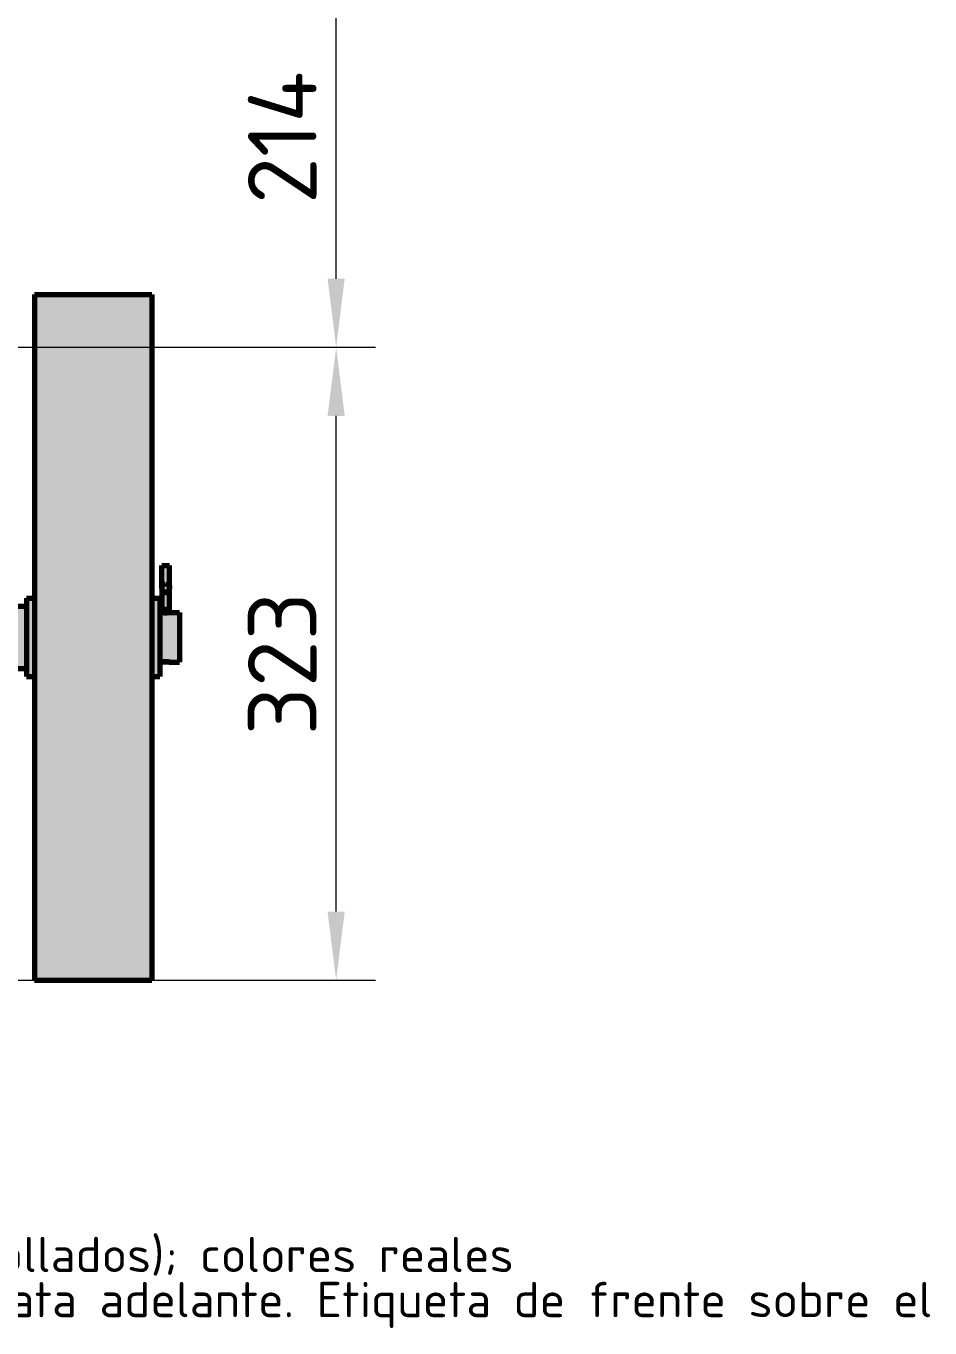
# Model space of a CAD drawing. Header units: millimetres. Extents: x 0 to 2382, y 0 to 420.
# Drawn here: x 2197.7 to 2243.8, y 211.3 to 277.7 of the extents above; entities that cross this region are included whole.
import ezdxf
from ezdxf.enums import TextEntityAlignment as Align

# ---------------------------------------------------------------- set-up
doc = ezdxf.new("R2010")
doc.units = ezdxf.units.MM
for name, color, linetype, lineweight in [('01-VISIBLE', 7, 'CONTINUOUS', 70), ('04-COTA', 3, 'CONTINUOUS', 18), ('06-TEXTO', 7, 'CONTINUOUS', 25), ('13-GRAFICA', 30, 'CONTINUOUS', 18)]:
    doc.layers.add(name, color=color, linetype=linetype, lineweight=lineweight)
doc.styles.add('ISO3098', font='isocpeur.ttf')
doc.dimstyles.new('FLAMA-IRAM', dxfattribs={"dimtxt": 3.5, "dimasz": 3.5, "dimexe": 2, "dimexo": 1.5, "dimgap": 1, "dimtad": 1, "dimdec": 1, "dimtxsty": 'ISO3098', "dimblk": 'IRAM_FLECHA', "dimblk1": 'IRAM_FLECHA', "dimblk2": 'IRAM_FLECHA', "dimcen": 2.5, "dimclrd": 256, "dimclre": 256, "dimclrt": 256, "dimazin": 3, "dimtfac": 1, "dimtmove": 0, "dimatfit": 3, "dimlwd": 18, "dimlwe": 18})

# ---------------------------------------------------------------- blocks, each defined once
blk = doc.blocks.new('IRAM_FLECHA')
blk.add_solid([(0, 0), (-1, 0.125), (-1, -0.125)])

msp = doc.modelspace()

# ---------------------------------------------------------------- hatches: boundary and pattern name
at = {"layer": '13-GRAFICA', "true_color": 0x202020}
h = msp.add_hatch(color=7, dxfattribs=at)
h.dxf.hatch_style = 1
h.paths.add_polyline_path([(2198.1, 229), (2198.1, 264), (2204.1, 264), (2204.1, 229)])
at = {"layer": '13-GRAFICA', "true_color": 0xb21820}
h = msp.add_hatch(color=7, dxfattribs=at)
h.dxf.hatch_style = 1
h.paths.add_polyline_path([(2205, 247.8), (2204.6, 247.8), (2204.6, 250.2), (2205, 250.2)])
at = {"layer": '13-GRAFICA', "true_color": 0x787a80}
h = msp.add_hatch(color=7, dxfattribs=at)
h.dxf.hatch_style = 1
h.paths.add_polyline_path([(2198.1, 248.5), (2198.1, 244.5), (2197.7, 244.5), (2197.7, 248.5)])
h = msp.add_hatch(color=7, dxfattribs=at)
h.dxf.hatch_style = 1
h.paths.add_polyline_path([(2204.5, 248.5), (2204.5, 244.5), (2204.1, 244.5), (2204.1, 248.5)])
at = {"layer": '13-GRAFICA', "true_color": 0xb21820}
h = msp.add_hatch(color=7, dxfattribs=at)
h.dxf.hatch_style = 1
h.paths.add_polyline_path([(2158.3, 244.9), (2158.3, 248.1), (2197.7, 248.1), (2197.7, 244.9)])
at = {"layer": '13-GRAFICA', "true_color": 0x787a80}
h = msp.add_hatch(color=7, dxfattribs=at)
h.dxf.hatch_style = 1
h.paths.add_polyline_path([(2204.5, 247.8), (2205.5, 247.8), (2205.5, 245.2), (2204.5, 245.2)])

# ---------------------------------------------------------------- linework, layer by layer
at = {"layer": '01-VISIBLE'}
for p, q in [((2198.1, 264), (2204.1, 264)), ((2204.6, 249.05), (2204.6, 250.17)), ((2205, 249.05), (2205, 250.17)), ((2197.7, 248.5), (2198.1, 248.5)), ((2204.1, 248.5), (2204.5, 248.5)), ((2158.3, 248.088), (2197.7, 248.088)), ((2204.6, 247.765), (2204.6, 248.09)), ((2205, 247.765), (2205, 248.09)), ((2204.5, 247.77), (2204.57, 247.77)), ((2205.03, 247.77), (2205.5, 247.77)), ((2204.5, 245.23), (2204.57, 245.23)), ((2205.03, 245.23), (2205.5, 245.23)), ((2158.3, 244.912), (2197.7, 244.912)), ((2197.7, 244.5), (2198.1, 244.5)), ((2204.1, 244.5), (2204.5, 244.5)), ((2198.1, 229), (2204.1, 229))]:
    msp.add_line(p, q, dxfattribs=at)
for points in [[(2198.1, 264), (2198.1, 263.913), (2198.1, 263.825), (2198.1, 263.738), (2198.1, 263.65), (2198.1, 263.562), (2198.1, 263.475), (2198.1, 263.387), (2198.1, 263.3), (2198.1, 263.212), (2198.1, 263.125), (2198.1, 263.038), (2198.1, 262.95), (2198.1, 262.863), (2198.1, 262.775), (2198.1, 262.688), (2198.1, 262.6), (2198.1, 262.512), (2198.1, 262.425), (2198.1, 262.337), (2198.1, 262.25), (2198.1, 262.163), (2198.1, 262.075), (2198.1, 261.988), (2198.1, 261.9), (2198.1, 261.812), (2198.1, 261.725), (2198.1, 261.637), (2198.1, 261.55), (2198.1, 261.462), (2198.1, 261.375), (2198.1, 261.288), (2198.1, 261.2), (2198.1, 261.113), (2198.1, 261.025), (2198.1, 260.938), (2198.1, 260.85), (2198.1, 260.762), (2198.1, 260.675), (2198.1, 260.587), (2198.1, 260.5), (2198.1, 260.413), (2198.1, 260.325), (2198.1, 260.238), (2198.1, 260.15), (2198.1, 260.062), (2198.1, 259.975), (2198.1, 259.887), (2198.1, 259.8), (2198.1, 259.712), (2198.1, 259.625), (2198.1, 259.538), (2198.1, 259.45), (2198.1, 259.363), (2198.1, 259.275), (2198.1, 259.188), (2198.1, 259.1), (2198.1, 259.012), (2198.1, 258.925), (2198.1, 258.837), (2198.1, 258.75), (2198.1, 258.663), (2198.1, 258.575), (2198.1, 258.488), (2198.1, 258.4), (2198.1, 258.312), (2198.1, 258.225), (2198.1, 258.137), (2198.1, 258.05), (2198.1, 257.962), (2198.1, 257.875), (2198.1, 257.788), (2198.1, 257.7), (2198.1, 257.613), (2198.1, 257.525), (2198.1, 257.438), (2198.1, 257.35), (2198.1, 257.262), (2198.1, 257.175), (2198.1, 257.087), (2198.1, 257), (2198.1, 256.913), (2198.1, 256.825), (2198.1, 256.738), (2198.1, 256.65), (2198.1, 256.562), (2198.1, 256.475), (2198.1, 256.387), (2198.1, 256.3), (2198.1, 256.212), (2198.1, 256.125), (2198.1, 256.038), (2198.1, 255.95), (2198.1, 255.863), (2198.1, 255.775), (2198.1, 255.688), (2198.1, 255.6), (2198.1, 255.512), (2198.1, 255.425), (2198.1, 255.338), (2198.1, 255.25), (2198.1, 255.162), (2198.1, 255.075), (2198.1, 254.988), (2198.1, 254.9), (2198.1, 254.812), (2198.1, 254.725), (2198.1, 254.637), (2198.1, 254.55), (2198.1, 254.463), (2198.1, 254.375), (2198.1, 254.287), (2198.1, 254.2), (2198.1, 254.113), (2198.1, 254.025), (2198.1, 253.938), (2198.1, 253.85), (2198.1, 253.762), (2198.1, 253.675), (2198.1, 253.588), (2198.1, 253.5), (2198.1, 253.412), (2198.1, 253.325), (2198.1, 253.238), (2198.1, 253.15), (2198.1, 253.062), (2198.1, 252.975), (2198.1, 252.887), (2198.1, 252.8), (2198.1, 252.713), (2198.1, 252.625), (2198.1, 252.537), (2198.1, 252.45), (2198.1, 252.363), (2198.1, 252.275), (2198.1, 252.188), (2198.1, 252.1), (2198.1, 252.012), (2198.1, 251.925), (2198.1, 251.838), (2198.1, 251.75), (2198.1, 251.662), (2198.1, 251.575), (2198.1, 251.488), (2198.1, 251.4), (2198.1, 251.312), (2198.1, 251.225), (2198.1, 251.137), (2198.1, 251.05), (2198.1, 250.963), (2198.1, 250.875), (2198.1, 250.787), (2198.1, 250.7), (2198.1, 250.613), (2198.1, 250.525), (2198.1, 250.438), (2198.1, 250.35), (2198.1, 250.262), (2198.1, 250.175), (2198.1, 250.088), (2198.1, 250), (2198.1, 249.912), (2198.1, 249.825), (2198.1, 249.738), (2198.1, 249.65), (2198.1, 249.562), (2198.1, 249.475), (2198.1, 249.387), (2198.1, 249.3), (2198.1, 249.213), (2198.1, 249.125), (2198.1, 249.037), (2198.1, 248.95), (2198.1, 248.863), (2198.1, 248.775), (2198.1, 248.688), (2198.1, 248.6), (2198.1, 248.512), (2198.1, 248.425), (2198.1, 248.338), (2198.1, 248.25), (2198.1, 248.162), (2198.1, 248.075), (2198.1, 247.988), (2198.1, 247.9), (2198.1, 247.812), (2198.1, 247.725), (2198.1, 247.637), (2198.1, 247.55), (2198.1, 247.463), (2198.1, 247.375), (2198.1, 247.287), (2198.1, 247.2), (2198.1, 247.113), (2198.1, 247.025), (2198.1, 246.938), (2198.1, 246.85), (2198.1, 246.762), (2198.1, 246.675), (2198.1, 246.588), (2198.1, 246.5), (2198.1, 246.412), (2198.1, 246.325), (2198.1, 246.238), (2198.1, 246.15), (2198.1, 246.062), (2198.1, 245.975), (2198.1, 245.887), (2198.1, 245.8), (2198.1, 245.713), (2198.1, 245.625), (2198.1, 245.537), (2198.1, 245.45), (2198.1, 245.363), (2198.1, 245.275), (2198.1, 245.188), (2198.1, 245.1), (2198.1, 245.012), (2198.1, 244.925), (2198.1, 244.838), (2198.1, 244.75), (2198.1, 244.662), (2198.1, 244.575), (2198.1, 244.488), (2198.1, 244.4), (2198.1, 244.312), (2198.1, 244.225), (2198.1, 244.137), (2198.1, 244.05), (2198.1, 243.963), (2198.1, 243.875), (2198.1, 243.787), (2198.1, 243.7), (2198.1, 243.613), (2198.1, 243.525), (2198.1, 243.438), (2198.1, 243.35), (2198.1, 243.262), (2198.1, 243.175), (2198.1, 243.088), (2198.1, 243), (2198.1, 242.912), (2198.1, 242.825), (2198.1, 242.738), (2198.1, 242.65), (2198.1, 242.562), (2198.1, 242.475), (2198.1, 242.387), (2198.1, 242.3), (2198.1, 242.213), (2198.1, 242.125), (2198.1, 242.037), (2198.1, 241.95), (2198.1, 241.863), (2198.1, 241.775), (2198.1, 241.688), (2198.1, 241.6), (2198.1, 241.512), (2198.1, 241.425), (2198.1, 241.338), (2198.1, 241.25), (2198.1, 241.162), (2198.1, 241.075), (2198.1, 240.988), (2198.1, 240.9), (2198.1, 240.812), (2198.1, 240.725), (2198.1, 240.637), (2198.1, 240.55), (2198.1, 240.463), (2198.1, 240.375), (2198.1, 240.287), (2198.1, 240.2), (2198.1, 240.113), (2198.1, 240.025), (2198.1, 239.938), (2198.1, 239.85), (2198.1, 239.762), (2198.1, 239.675), (2198.1, 239.588), (2198.1, 239.5), (2198.1, 239.412), (2198.1, 239.325), (2198.1, 239.238), (2198.1, 239.15), (2198.1, 239.062), (2198.1, 238.975), (2198.1, 238.887), (2198.1, 238.8), (2198.1, 238.713), (2198.1, 238.625), (2198.1, 238.537), (2198.1, 238.45), (2198.1, 238.363), (2198.1, 238.275), (2198.1, 238.188), (2198.1, 238.1), (2198.1, 238.012), (2198.1, 237.925), (2198.1, 237.838), (2198.1, 237.75), (2198.1, 237.662), (2198.1, 237.575), (2198.1, 237.488), (2198.1, 237.4), (2198.1, 237.312), (2198.1, 237.225), (2198.1, 237.137), (2198.1, 237.05), (2198.1, 236.963), (2198.1, 236.875), (2198.1, 236.787), (2198.1, 236.7), (2198.1, 236.613), (2198.1, 236.525), (2198.1, 236.438), (2198.1, 236.35), (2198.1, 236.262), (2198.1, 236.175), (2198.1, 236.088), (2198.1, 236), (2198.1, 235.912), (2198.1, 235.825), (2198.1, 235.738), (2198.1, 235.65), (2198.1, 235.562), (2198.1, 235.475), (2198.1, 235.387), (2198.1, 235.3), (2198.1, 235.213), (2198.1, 235.125), (2198.1, 235.037), (2198.1, 234.95), (2198.1, 234.862), (2198.1, 234.775), (2198.1, 234.688), (2198.1, 234.6), (2198.1, 234.512), (2198.1, 234.425), (2198.1, 234.338), (2198.1, 234.25), (2198.1, 234.162), (2198.1, 234.075), (2198.1, 233.987), (2198.1, 233.9), (2198.1, 233.812), (2198.1, 233.725), (2198.1, 233.637), (2198.1, 233.55), (2198.1, 233.463), (2198.1, 233.375), (2198.1, 233.287), (2198.1, 233.2), (2198.1, 233.112), (2198.1, 233.025), (2198.1, 232.938), (2198.1, 232.85), (2198.1, 232.762), (2198.1, 232.675), (2198.1, 232.588), (2198.1, 232.5), (2198.1, 232.412), (2198.1, 232.325), (2198.1, 232.238), (2198.1, 232.15), (2198.1, 232.062), (2198.1, 231.975), (2198.1, 231.887), (2198.1, 231.8), (2198.1, 231.713), (2198.1, 231.625), (2198.1, 231.537), (2198.1, 231.45), (2198.1, 231.363), (2198.1, 231.275), (2198.1, 231.188), (2198.1, 231.1), (2198.1, 231.012), (2198.1, 230.925), (2198.1, 230.838), (2198.1, 230.75), (2198.1, 230.662), (2198.1, 230.575), (2198.1, 230.487), (2198.1, 230.4), (2198.1, 230.312), (2198.1, 230.225), (2198.1, 230.137), (2198.1, 230.05), (2198.1, 229.963), (2198.1, 229.875), (2198.1, 229.787), (2198.1, 229.7), (2198.1, 229.612), (2198.1, 229.525), (2198.1, 229.438), (2198.1, 229.35), (2198.1, 229.262), (2198.1, 229.175), (2198.1, 229.088), (2198.1, 229)], [(2204.1, 264), (2204.1, 263.913), (2204.1, 263.825), (2204.1, 263.738), (2204.1, 263.65), (2204.1, 263.562), (2204.1, 263.475), (2204.1, 263.387), (2204.1, 263.3), (2204.1, 263.212), (2204.1, 263.125), (2204.1, 263.038), (2204.1, 262.95), (2204.1, 262.863), (2204.1, 262.775), (2204.1, 262.688), (2204.1, 262.6), (2204.1, 262.512), (2204.1, 262.425), (2204.1, 262.337), (2204.1, 262.25), (2204.1, 262.163), (2204.1, 262.075), (2204.1, 261.988), (2204.1, 261.9), (2204.1, 261.812), (2204.1, 261.725), (2204.1, 261.637), (2204.1, 261.55), (2204.1, 261.462), (2204.1, 261.375), (2204.1, 261.288), (2204.1, 261.2), (2204.1, 261.113), (2204.1, 261.025), (2204.1, 260.938), (2204.1, 260.85), (2204.1, 260.762), (2204.1, 260.675), (2204.1, 260.587), (2204.1, 260.5), (2204.1, 260.413), (2204.1, 260.325), (2204.1, 260.238), (2204.1, 260.15), (2204.1, 260.062), (2204.1, 259.975), (2204.1, 259.887), (2204.1, 259.8), (2204.1, 259.712), (2204.1, 259.625), (2204.1, 259.538), (2204.1, 259.45), (2204.1, 259.363), (2204.1, 259.275), (2204.1, 259.188), (2204.1, 259.1), (2204.1, 259.012), (2204.1, 258.925), (2204.1, 258.837), (2204.1, 258.75), (2204.1, 258.663), (2204.1, 258.575), (2204.1, 258.488), (2204.1, 258.4), (2204.1, 258.312), (2204.1, 258.225), (2204.1, 258.137), (2204.1, 258.05), (2204.1, 257.962), (2204.1, 257.875), (2204.1, 257.788), (2204.1, 257.7), (2204.1, 257.613), (2204.1, 257.525), (2204.1, 257.438), (2204.1, 257.35), (2204.1, 257.262), (2204.1, 257.175), (2204.1, 257.087), (2204.1, 257), (2204.1, 256.913), (2204.1, 256.825), (2204.1, 256.738), (2204.1, 256.65), (2204.1, 256.562), (2204.1, 256.475), (2204.1, 256.387), (2204.1, 256.3), (2204.1, 256.212), (2204.1, 256.125), (2204.1, 256.038), (2204.1, 255.95), (2204.1, 255.863), (2204.1, 255.775), (2204.1, 255.688), (2204.1, 255.6), (2204.1, 255.512), (2204.1, 255.425), (2204.1, 255.338), (2204.1, 255.25), (2204.1, 255.162), (2204.1, 255.075), (2204.1, 254.988), (2204.1, 254.9), (2204.1, 254.812), (2204.1, 254.725), (2204.1, 254.637), (2204.1, 254.55), (2204.1, 254.463), (2204.1, 254.375), (2204.1, 254.287), (2204.1, 254.2), (2204.1, 254.113), (2204.1, 254.025), (2204.1, 253.938), (2204.1, 253.85), (2204.1, 253.762), (2204.1, 253.675), (2204.1, 253.588), (2204.1, 253.5), (2204.1, 253.412), (2204.1, 253.325), (2204.1, 253.238), (2204.1, 253.15), (2204.1, 253.062), (2204.1, 252.975), (2204.1, 252.887), (2204.1, 252.8), (2204.1, 252.713), (2204.1, 252.625), (2204.1, 252.537), (2204.1, 252.45), (2204.1, 252.363), (2204.1, 252.275), (2204.1, 252.188), (2204.1, 252.1), (2204.1, 252.012), (2204.1, 251.925), (2204.1, 251.838), (2204.1, 251.75), (2204.1, 251.662), (2204.1, 251.575), (2204.1, 251.488), (2204.1, 251.4), (2204.1, 251.312), (2204.1, 251.225), (2204.1, 251.137), (2204.1, 251.05), (2204.1, 250.963), (2204.1, 250.875), (2204.1, 250.787), (2204.1, 250.7), (2204.1, 250.613), (2204.1, 250.525), (2204.1, 250.438), (2204.1, 250.35), (2204.1, 250.262), (2204.1, 250.175), (2204.1, 250.088), (2204.1, 250), (2204.1, 249.912), (2204.1, 249.825), (2204.1, 249.738), (2204.1, 249.65), (2204.1, 249.562), (2204.1, 249.475), (2204.1, 249.387), (2204.1, 249.3), (2204.1, 249.213), (2204.1, 249.125), (2204.1, 249.037), (2204.1, 248.95), (2204.1, 248.863), (2204.1, 248.775), (2204.1, 248.688), (2204.1, 248.6), (2204.1, 248.512), (2204.1, 248.425), (2204.1, 248.338), (2204.1, 248.25), (2204.1, 248.162), (2204.1, 248.075), (2204.1, 247.988), (2204.1, 247.9), (2204.1, 247.812), (2204.1, 247.725), (2204.1, 247.637), (2204.1, 247.55), (2204.1, 247.463), (2204.1, 247.375), (2204.1, 247.287), (2204.1, 247.2), (2204.1, 247.113), (2204.1, 247.025), (2204.1, 246.938), (2204.1, 246.85), (2204.1, 246.762), (2204.1, 246.675), (2204.1, 246.588), (2204.1, 246.5), (2204.1, 246.412), (2204.1, 246.325), (2204.1, 246.238), (2204.1, 246.15), (2204.1, 246.062), (2204.1, 245.975), (2204.1, 245.887), (2204.1, 245.8), (2204.1, 245.713), (2204.1, 245.625), (2204.1, 245.537), (2204.1, 245.45), (2204.1, 245.363), (2204.1, 245.275), (2204.1, 245.188), (2204.1, 245.1), (2204.1, 245.012), (2204.1, 244.925), (2204.1, 244.838), (2204.1, 244.75), (2204.1, 244.662), (2204.1, 244.575), (2204.1, 244.488), (2204.1, 244.4), (2204.1, 244.312), (2204.1, 244.225), (2204.1, 244.137), (2204.1, 244.05), (2204.1, 243.963), (2204.1, 243.875), (2204.1, 243.787), (2204.1, 243.7), (2204.1, 243.613), (2204.1, 243.525), (2204.1, 243.438), (2204.1, 243.35), (2204.1, 243.262), (2204.1, 243.175), (2204.1, 243.088), (2204.1, 243), (2204.1, 242.912), (2204.1, 242.825), (2204.1, 242.738), (2204.1, 242.65), (2204.1, 242.562), (2204.1, 242.475), (2204.1, 242.387), (2204.1, 242.3), (2204.1, 242.213), (2204.1, 242.125), (2204.1, 242.037), (2204.1, 241.95), (2204.1, 241.863), (2204.1, 241.775), (2204.1, 241.688), (2204.1, 241.6), (2204.1, 241.512), (2204.1, 241.425), (2204.1, 241.338), (2204.1, 241.25), (2204.1, 241.162), (2204.1, 241.075), (2204.1, 240.988), (2204.1, 240.9), (2204.1, 240.812), (2204.1, 240.725), (2204.1, 240.637), (2204.1, 240.55), (2204.1, 240.463), (2204.1, 240.375), (2204.1, 240.287), (2204.1, 240.2), (2204.1, 240.113), (2204.1, 240.025), (2204.1, 239.938), (2204.1, 239.85), (2204.1, 239.762), (2204.1, 239.675), (2204.1, 239.588), (2204.1, 239.5), (2204.1, 239.412), (2204.1, 239.325), (2204.1, 239.238), (2204.1, 239.15), (2204.1, 239.062), (2204.1, 238.975), (2204.1, 238.887), (2204.1, 238.8), (2204.1, 238.713), (2204.1, 238.625), (2204.1, 238.537), (2204.1, 238.45), (2204.1, 238.363), (2204.1, 238.275), (2204.1, 238.188), (2204.1, 238.1), (2204.1, 238.012), (2204.1, 237.925), (2204.1, 237.838), (2204.1, 237.75), (2204.1, 237.662), (2204.1, 237.575), (2204.1, 237.488), (2204.1, 237.4), (2204.1, 237.312), (2204.1, 237.225), (2204.1, 237.137), (2204.1, 237.05), (2204.1, 236.963), (2204.1, 236.875), (2204.1, 236.787), (2204.1, 236.7), (2204.1, 236.613), (2204.1, 236.525), (2204.1, 236.438), (2204.1, 236.35), (2204.1, 236.262), (2204.1, 236.175), (2204.1, 236.088), (2204.1, 236), (2204.1, 235.912), (2204.1, 235.825), (2204.1, 235.738), (2204.1, 235.65), (2204.1, 235.562), (2204.1, 235.475), (2204.1, 235.387), (2204.1, 235.3), (2204.1, 235.213), (2204.1, 235.125), (2204.1, 235.037), (2204.1, 234.95), (2204.1, 234.862), (2204.1, 234.775), (2204.1, 234.688), (2204.1, 234.6), (2204.1, 234.512), (2204.1, 234.425), (2204.1, 234.338), (2204.1, 234.25), (2204.1, 234.162), (2204.1, 234.075), (2204.1, 233.987), (2204.1, 233.9), (2204.1, 233.812), (2204.1, 233.725), (2204.1, 233.637), (2204.1, 233.55), (2204.1, 233.463), (2204.1, 233.375), (2204.1, 233.287), (2204.1, 233.2), (2204.1, 233.112), (2204.1, 233.025), (2204.1, 232.938), (2204.1, 232.85), (2204.1, 232.762), (2204.1, 232.675), (2204.1, 232.588), (2204.1, 232.5), (2204.1, 232.412), (2204.1, 232.325), (2204.1, 232.238), (2204.1, 232.15), (2204.1, 232.062), (2204.1, 231.975), (2204.1, 231.887), (2204.1, 231.8), (2204.1, 231.713), (2204.1, 231.625), (2204.1, 231.537), (2204.1, 231.45), (2204.1, 231.363), (2204.1, 231.275), (2204.1, 231.188), (2204.1, 231.1), (2204.1, 231.012), (2204.1, 230.925), (2204.1, 230.838), (2204.1, 230.75), (2204.1, 230.662), (2204.1, 230.575), (2204.1, 230.487), (2204.1, 230.4), (2204.1, 230.312), (2204.1, 230.225), (2204.1, 230.137), (2204.1, 230.05), (2204.1, 229.963), (2204.1, 229.875), (2204.1, 229.787), (2204.1, 229.7), (2204.1, 229.612), (2204.1, 229.525), (2204.1, 229.438), (2204.1, 229.35), (2204.1, 229.262), (2204.1, 229.175), (2204.1, 229.088), (2204.1, 229)], [(2204.6, 250.17), (2204.65, 250.17), (2204.7, 250.17), (2204.75, 250.17), (2204.8, 250.17), (2204.85, 250.17), (2204.9, 250.17), (2204.95, 250.17), (2205, 250.17)], [(2204.6, 249.05), (2204.607, 249.098), (2204.628, 249.143), (2204.662, 249.178), (2204.704, 249.202), (2204.751, 249.215), (2204.8, 249.22)], [(2204.8, 249.22), (2204.849, 249.215), (2204.896, 249.202), (2204.938, 249.178), (2204.972, 249.143), (2204.993, 249.098), (2205, 249.05)], [(2197.7, 248.5), (2197.7, 248.45), (2197.7, 248.4), (2197.7, 248.35), (2197.7, 248.3), (2197.7, 248.25), (2197.7, 248.2), (2197.7, 248.15), (2197.7, 248.1), (2197.7, 248.05), (2197.7, 248), (2197.7, 247.95), (2197.7, 247.9), (2197.7, 247.85), (2197.7, 247.8), (2197.7, 247.75), (2197.7, 247.7), (2197.7, 247.65), (2197.7, 247.6), (2197.7, 247.55), (2197.7, 247.5), (2197.7, 247.45), (2197.7, 247.4), (2197.7, 247.35), (2197.7, 247.3), (2197.7, 247.25), (2197.7, 247.2), (2197.7, 247.15), (2197.7, 247.1), (2197.7, 247.05), (2197.7, 247), (2197.7, 246.95), (2197.7, 246.9), (2197.7, 246.85), (2197.7, 246.8), (2197.7, 246.75), (2197.7, 246.7), (2197.7, 246.65), (2197.7, 246.6), (2197.7, 246.55), (2197.7, 246.5), (2197.7, 246.45), (2197.7, 246.4), (2197.7, 246.35), (2197.7, 246.3), (2197.7, 246.25), (2197.7, 246.2), (2197.7, 246.15), (2197.7, 246.1), (2197.7, 246.05), (2197.7, 246), (2197.7, 245.95), (2197.7, 245.9), (2197.7, 245.85), (2197.7, 245.8), (2197.7, 245.75), (2197.7, 245.7), (2197.7, 245.65), (2197.7, 245.6), (2197.7, 245.55), (2197.7, 245.5), (2197.7, 245.45), (2197.7, 245.4), (2197.7, 245.35), (2197.7, 245.3), (2197.7, 245.25), (2197.7, 245.2), (2197.7, 245.15), (2197.7, 245.1), (2197.7, 245.05), (2197.7, 245), (2197.7, 244.95), (2197.7, 244.9), (2197.7, 244.85), (2197.7, 244.8), (2197.7, 244.75), (2197.7, 244.7), (2197.7, 244.65), (2197.7, 244.6), (2197.7, 244.55), (2197.7, 244.5)], [(2204.5, 248.5), (2204.5, 248.45), (2204.5, 248.4), (2204.5, 248.35), (2204.5, 248.3), (2204.5, 248.25), (2204.5, 248.2), (2204.5, 248.15), (2204.5, 248.1), (2204.5, 248.05), (2204.5, 248), (2204.5, 247.95), (2204.5, 247.9), (2204.5, 247.85), (2204.5, 247.8), (2204.5, 247.75), (2204.5, 247.7), (2204.5, 247.65), (2204.5, 247.6), (2204.5, 247.55), (2204.5, 247.5), (2204.5, 247.45), (2204.5, 247.4), (2204.5, 247.35), (2204.5, 247.3), (2204.5, 247.25), (2204.5, 247.2), (2204.5, 247.15), (2204.5, 247.1), (2204.5, 247.05), (2204.5, 247), (2204.5, 246.95), (2204.5, 246.9), (2204.5, 246.85), (2204.5, 246.8), (2204.5, 246.75), (2204.5, 246.7), (2204.5, 246.65), (2204.5, 246.6), (2204.5, 246.55), (2204.5, 246.5), (2204.5, 246.45), (2204.5, 246.4), (2204.5, 246.35), (2204.5, 246.3), (2204.5, 246.25), (2204.5, 246.2), (2204.5, 246.15), (2204.5, 246.1), (2204.5, 246.05), (2204.5, 246), (2204.5, 245.95), (2204.5, 245.9), (2204.5, 245.85), (2204.5, 245.8), (2204.5, 245.75), (2204.5, 245.7), (2204.5, 245.65), (2204.5, 245.6), (2204.5, 245.55), (2204.5, 245.5), (2204.5, 245.45), (2204.5, 245.4), (2204.5, 245.35), (2204.5, 245.3), (2204.5, 245.25), (2204.5, 245.2), (2204.5, 245.15), (2204.5, 245.1), (2204.5, 245.05), (2204.5, 245), (2204.5, 244.95), (2204.5, 244.9), (2204.5, 244.85), (2204.5, 244.8), (2204.5, 244.75), (2204.5, 244.7), (2204.5, 244.65), (2204.5, 244.6), (2204.5, 244.55), (2204.5, 244.5)], [(2205, 249.05), (2204.994, 248.997), (2204.978, 248.947), (2204.954, 248.899), (2204.926, 248.855), (2204.891, 248.814), (2204.85, 248.781), (2204.8, 248.766), (2204.75, 248.781), (2204.709, 248.814), (2204.674, 248.855), (2204.646, 248.899), (2204.622, 248.947), (2204.606, 248.997), (2204.6, 249.05)], [(2204.6, 249.05), (2204.601, 249.027), (2204.605, 249.004), (2204.61, 248.982), (2204.617, 248.96), (2204.626, 248.939), (2204.636, 248.918)], [(2204.6, 249.05), (2204.6, 248.999), (2204.6, 248.949), (2204.6, 248.898), (2204.6, 248.848), (2204.6, 248.797), (2204.6, 248.747), (2204.6, 248.696), (2204.6, 248.646), (2204.6, 248.595), (2204.6, 248.545), (2204.6, 248.494), (2204.6, 248.444), (2204.6, 248.393), (2204.6, 248.343), (2204.6, 248.292), (2204.6, 248.242), (2204.6, 248.191), (2204.6, 248.141), (2204.6, 248.09)], [(2204.636, 248.917), (2204.636, 248.917), (2204.636, 248.917), (2204.636, 248.917), (2204.636, 248.917), (2204.636, 248.917), (2204.636, 248.917)], [(2204.642, 248.905), (2204.643, 248.904), (2204.644, 248.903), (2204.644, 248.902), (2204.645, 248.9), (2204.646, 248.899), (2204.646, 248.898)], [(2204.647, 248.897), (2204.647, 248.897), (2204.647, 248.897), (2204.647, 248.897), (2204.647, 248.897), (2204.647, 248.897), (2204.647, 248.897)], [(2204.655, 248.884), (2204.656, 248.882), (2204.658, 248.879), (2204.659, 248.877), (2204.66, 248.875), (2204.662, 248.872), (2204.663, 248.87)], [(2204.664, 248.87), (2204.664, 248.87), (2204.664, 248.87), (2204.664, 248.87), (2204.664, 248.87), (2204.664, 248.87), (2204.664, 248.87)], [(2204.664, 248.869), (2204.664, 248.869), (2204.665, 248.868), (2204.665, 248.868), (2204.665, 248.867), (2204.666, 248.867), (2204.666, 248.866)], [(2204.674, 248.855), (2204.676, 248.853), (2204.677, 248.851), (2204.678, 248.849), (2204.68, 248.848), (2204.681, 248.846), (2204.682, 248.844)], [(2204.688, 248.837), (2204.688, 248.837), (2204.689, 248.836), (2204.689, 248.836), (2204.689, 248.835), (2204.69, 248.835), (2204.69, 248.835)], [(2204.697, 248.827), (2204.698, 248.826), (2204.699, 248.825), (2204.7, 248.824), (2204.7, 248.823), (2204.701, 248.822), (2204.702, 248.821)], [(2204.711, 248.812), (2204.711, 248.812), (2204.711, 248.812), (2204.711, 248.812), (2204.711, 248.812), (2204.711, 248.812), (2204.711, 248.812)], [(2204.711, 248.812), (2204.711, 248.812), (2204.711, 248.812), (2204.711, 248.812), (2204.711, 248.812), (2204.711, 248.812), (2204.711, 248.812)], [(2204.711, 248.812), (2204.711, 248.812), (2204.711, 248.812), (2204.711, 248.812), (2204.711, 248.812), (2204.711, 248.812), (2204.711, 248.811)], [(2204.712, 248.811), (2204.712, 248.811), (2204.713, 248.81), (2204.713, 248.81), (2204.714, 248.809), (2204.714, 248.809), (2204.715, 248.808)], [(2204.718, 248.805), (2204.719, 248.805), (2204.719, 248.804), (2204.72, 248.803), (2204.721, 248.802), (2204.722, 248.802), (2204.722, 248.801)], [(2204.732, 248.793), (2204.732, 248.793), (2204.732, 248.793), (2204.732, 248.793), (2204.732, 248.793), (2204.732, 248.793), (2204.732, 248.793)], [(2204.732, 248.793), (2204.732, 248.793), (2204.732, 248.793), (2204.732, 248.793), (2204.732, 248.793), (2204.732, 248.793), (2204.732, 248.793)], [(2204.765, 248.774), (2204.765, 248.774), (2204.765, 248.774), (2204.765, 248.774), (2204.765, 248.774), (2204.765, 248.774), (2204.765, 248.774)], [(2204.765, 248.773), (2204.765, 248.773), (2204.765, 248.773), (2204.765, 248.773), (2204.765, 248.773), (2204.765, 248.773), (2204.765, 248.773)], [(2204.765, 248.773), (2204.765, 248.773), (2204.765, 248.773), (2204.765, 248.773), (2204.765, 248.773), (2204.765, 248.773), (2204.765, 248.773)], [(2204.766, 248.773), (2204.766, 248.773), (2204.766, 248.773), (2204.766, 248.773), (2204.766, 248.773), (2204.766, 248.773), (2204.766, 248.773)], [(2204.766, 248.773), (2204.766, 248.773), (2204.766, 248.773), (2204.766, 248.773), (2204.766, 248.773), (2204.766, 248.773), (2204.766, 248.773)], [(2204.766, 248.773), (2204.766, 248.773), (2204.766, 248.773), (2204.766, 248.773), (2204.766, 248.773), (2204.766, 248.773), (2204.766, 248.773)], [(2204.767, 248.773), (2204.767, 248.773), (2204.767, 248.773), (2204.767, 248.773), (2204.767, 248.773), (2204.767, 248.773), (2204.767, 248.773)], [(2204.787, 248.767), (2204.787, 248.767), (2204.787, 248.767), (2204.787, 248.767), (2204.787, 248.767), (2204.787, 248.767), (2204.787, 248.767)], [(2204.787, 248.767), (2204.787, 248.767), (2204.787, 248.767), (2204.787, 248.767), (2204.787, 248.767), (2204.787, 248.767), (2204.787, 248.767)], [(2204.787, 248.767), (2204.787, 248.767), (2204.787, 248.767), (2204.787, 248.767), (2204.787, 248.767), (2204.787, 248.767), (2204.787, 248.767)], [(2204.787, 248.767), (2204.787, 248.767), (2204.787, 248.767), (2204.787, 248.767), (2204.787, 248.767), (2204.787, 248.767), (2204.787, 248.767)], [(2204.787, 248.767), (2204.787, 248.767), (2204.787, 248.767), (2204.787, 248.767), (2204.787, 248.767), (2204.787, 248.767), (2204.787, 248.767)], [(2204.787, 248.767), (2204.787, 248.767), (2204.787, 248.767), (2204.787, 248.767), (2204.787, 248.767), (2204.787, 248.767), (2204.787, 248.767)], [(2204.787, 248.767), (2204.787, 248.767), (2204.787, 248.767), (2204.787, 248.767), (2204.787, 248.767), (2204.787, 248.767), (2204.787, 248.767)], [(2204.787, 248.767), (2204.787, 248.767), (2204.787, 248.767), (2204.787, 248.767), (2204.787, 248.767), (2204.787, 248.767), (2204.787, 248.767)], [(2204.788, 248.767), (2204.788, 248.767), (2204.788, 248.767), (2204.788, 248.767), (2204.788, 248.767), (2204.788, 248.767), (2204.788, 248.767)], [(2204.788, 248.767), (2204.788, 248.767), (2204.788, 248.767), (2204.788, 248.767), (2204.788, 248.767), (2204.788, 248.767), (2204.788, 248.767)], [(2204.788, 248.767), (2204.788, 248.767), (2204.788, 248.767), (2204.788, 248.767), (2204.788, 248.767), (2204.788, 248.767), (2204.788, 248.767)], [(2204.788, 248.767), (2204.788, 248.767), (2204.788, 248.767), (2204.788, 248.767), (2204.788, 248.767), (2204.788, 248.767), (2204.788, 248.767)], [(2204.788, 248.767), (2204.788, 248.767), (2204.788, 248.767), (2204.788, 248.767), (2204.788, 248.767), (2204.788, 248.767), (2204.788, 248.767)], [(2204.788, 248.767), (2204.788, 248.767), (2204.788, 248.767), (2204.788, 248.767), (2204.788, 248.767), (2204.788, 248.767), (2204.788, 248.767)], [(2204.788, 248.767), (2204.788, 248.767), (2204.788, 248.767), (2204.788, 248.767), (2204.788, 248.767), (2204.788, 248.767), (2204.788, 248.767)], [(2204.788, 248.767), (2204.788, 248.767), (2204.788, 248.767), (2204.788, 248.767), (2204.788, 248.767), (2204.788, 248.767), (2204.788, 248.767)], [(2204.788, 248.767), (2204.788, 248.767), (2204.788, 248.767), (2204.788, 248.767), (2204.788, 248.767), (2204.788, 248.767), (2204.788, 248.767)], [(2204.788, 248.767), (2204.788, 248.767), (2204.788, 248.767), (2204.788, 248.767), (2204.788, 248.767), (2204.788, 248.767), (2204.788, 248.767)], [(2204.789, 248.767), (2204.789, 248.767), (2204.789, 248.767), (2204.789, 248.767), (2204.789, 248.767), (2204.789, 248.767), (2204.789, 248.767)], [(2204.789, 248.767), (2204.789, 248.767), (2204.789, 248.767), (2204.789, 248.767), (2204.789, 248.767), (2204.789, 248.767), (2204.789, 248.767)], [(2204.789, 248.767), (2204.789, 248.767), (2204.789, 248.767), (2204.789, 248.767), (2204.789, 248.767), (2204.789, 248.767), (2204.789, 248.767)], [(2204.789, 248.767), (2204.789, 248.767), (2204.789, 248.767), (2204.789, 248.767), (2204.789, 248.767), (2204.789, 248.767), (2204.789, 248.767)], [(2204.789, 248.767), (2204.789, 248.767), (2204.789, 248.767), (2204.789, 248.767), (2204.789, 248.767), (2204.789, 248.767), (2204.789, 248.767)], [(2204.789, 248.767), (2204.789, 248.767), (2204.789, 248.767), (2204.789, 248.767), (2204.789, 248.767), (2204.789, 248.767), (2204.789, 248.767)], [(2204.789, 248.767), (2204.789, 248.767), (2204.789, 248.767), (2204.789, 248.767), (2204.789, 248.767), (2204.789, 248.767), (2204.789, 248.767)], [(2204.789, 248.767), (2204.789, 248.767), (2204.789, 248.767), (2204.789, 248.767), (2204.789, 248.767), (2204.789, 248.767), (2204.789, 248.767)], [(2204.789, 248.767), (2204.789, 248.767), (2204.789, 248.767), (2204.789, 248.767), (2204.789, 248.767), (2204.789, 248.767), (2204.789, 248.767)], [(2204.789, 248.767), (2204.789, 248.767), (2204.789, 248.767), (2204.789, 248.767), (2204.789, 248.767), (2204.789, 248.767), (2204.789, 248.767)], [(2204.79, 248.767), (2204.79, 248.767), (2204.79, 248.767), (2204.79, 248.767), (2204.79, 248.767), (2204.79, 248.767), (2204.79, 248.767)], [(2204.79, 248.767), (2204.79, 248.767), (2204.79, 248.767), (2204.79, 248.767), (2204.79, 248.767), (2204.79, 248.767), (2204.79, 248.767)], [(2204.79, 248.767), (2204.79, 248.767), (2204.79, 248.767), (2204.79, 248.767), (2204.79, 248.767), (2204.79, 248.767), (2204.79, 248.767)], [(2204.79, 248.767), (2204.79, 248.767), (2204.79, 248.767), (2204.79, 248.767), (2204.79, 248.767), (2204.79, 248.767), (2204.79, 248.767)], [(2204.79, 248.767), (2204.79, 248.767), (2204.79, 248.767), (2204.79, 248.767), (2204.79, 248.767), (2204.79, 248.767), (2204.79, 248.767)], [(2204.79, 248.767), (2204.79, 248.767), (2204.79, 248.767), (2204.79, 248.767), (2204.79, 248.767), (2204.79, 248.767), (2204.79, 248.767)], [(2204.8, 248.766), (2204.8, 248.766), (2204.8, 248.766), (2204.8, 248.766), (2204.8, 248.766), (2204.8, 248.766), (2204.8, 248.766)], [(2204.8, 248.766), (2204.801, 248.766), (2204.802, 248.766), (2204.803, 248.766), (2204.804, 248.766), (2204.805, 248.766), (2204.805, 248.766)], [(2204.806, 248.766), (2204.807, 248.766), (2204.809, 248.766), (2204.81, 248.767), (2204.811, 248.767), (2204.813, 248.767), (2204.814, 248.767)], [(2204.823, 248.769), (2204.823, 248.769), (2204.823, 248.769), (2204.823, 248.769), (2204.823, 248.769), (2204.823, 248.769), (2204.823, 248.769)], [(2204.823, 248.769), (2204.823, 248.769), (2204.823, 248.769), (2204.823, 248.769), (2204.823, 248.769), (2204.823, 248.769), (2204.823, 248.769)], [(2204.823, 248.769), (2204.823, 248.769), (2204.823, 248.769), (2204.823, 248.769), (2204.823, 248.769), (2204.823, 248.769), (2204.823, 248.769)], [(2204.823, 248.769), (2204.823, 248.769), (2204.823, 248.769), (2204.823, 248.769), (2204.823, 248.769), (2204.823, 248.769), (2204.823, 248.769)], [(2204.823, 248.769), (2204.823, 248.769), (2204.823, 248.769), (2204.823, 248.769), (2204.823, 248.769), (2204.823, 248.769), (2204.823, 248.769)], [(2204.823, 248.769), (2204.823, 248.769), (2204.823, 248.769), (2204.823, 248.769), (2204.823, 248.769), (2204.823, 248.769), (2204.823, 248.769)], [(2204.823, 248.769), (2204.823, 248.769), (2204.823, 248.769), (2204.823, 248.769), (2204.823, 248.769), (2204.823, 248.769), (2204.823, 248.769)], [(2204.823, 248.769), (2204.823, 248.769), (2204.823, 248.769), (2204.823, 248.769), (2204.823, 248.769), (2204.823, 248.769), (2204.823, 248.769)], [(2204.824, 248.77), (2204.824, 248.77), (2204.824, 248.77), (2204.824, 248.77), (2204.824, 248.77), (2204.824, 248.77), (2204.824, 248.77)], [(2204.824, 248.77), (2204.824, 248.77), (2204.824, 248.77), (2204.824, 248.77), (2204.824, 248.77), (2204.824, 248.77), (2204.824, 248.77)], [(2204.824, 248.77), (2204.824, 248.77), (2204.824, 248.77), (2204.824, 248.77), (2204.824, 248.77), (2204.824, 248.77), (2204.824, 248.77)], [(2204.824, 248.769), (2204.824, 248.769), (2204.824, 248.769), (2204.824, 248.769), (2204.824, 248.769), (2204.824, 248.769), (2204.824, 248.769)], [(2204.824, 248.769), (2204.824, 248.769), (2204.824, 248.769), (2204.824, 248.769), (2204.824, 248.769), (2204.824, 248.769), (2204.824, 248.769)], [(2204.824, 248.769), (2204.824, 248.769), (2204.824, 248.769), (2204.824, 248.769), (2204.824, 248.769), (2204.824, 248.769), (2204.824, 248.769)], [(2204.824, 248.769), (2204.824, 248.769), (2204.824, 248.769), (2204.824, 248.769), (2204.824, 248.769), (2204.824, 248.769), (2204.824, 248.769)], [(2204.825, 248.77), (2204.825, 248.77), (2204.825, 248.77), (2204.825, 248.77), (2204.825, 248.77), (2204.825, 248.77), (2204.825, 248.77)], [(2204.825, 248.77), (2204.825, 248.77), (2204.825, 248.77), (2204.825, 248.77), (2204.825, 248.77), (2204.825, 248.77), (2204.825, 248.77)], [(2204.825, 248.77), (2204.825, 248.77), (2204.825, 248.77), (2204.825, 248.77), (2204.825, 248.77), (2204.825, 248.77), (2204.825, 248.77)], [(2204.825, 248.77), (2204.825, 248.77), (2204.825, 248.77), (2204.825, 248.77), (2204.825, 248.77), (2204.825, 248.77), (2204.825, 248.77)], [(2204.825, 248.77), (2204.825, 248.77), (2204.825, 248.77), (2204.825, 248.77), (2204.825, 248.77), (2204.825, 248.77), (2204.825, 248.77)], [(2204.843, 248.777), (2204.843, 248.777), (2204.843, 248.777), (2204.843, 248.777), (2204.843, 248.777), (2204.843, 248.777), (2204.843, 248.777)], [(2204.843, 248.777), (2204.843, 248.777), (2204.843, 248.777), (2204.843, 248.777), (2204.843, 248.777), (2204.843, 248.777), (2204.843, 248.777)], [(2204.843, 248.777), (2204.843, 248.777), (2204.843, 248.777), (2204.843, 248.777), (2204.843, 248.777), (2204.843, 248.777), (2204.843, 248.777)], [(2204.843, 248.777), (2204.843, 248.777), (2204.843, 248.777), (2204.843, 248.777), (2204.843, 248.777), (2204.843, 248.777), (2204.843, 248.777)], [(2204.844, 248.778), (2204.844, 248.778), (2204.844, 248.778), (2204.844, 248.778), (2204.844, 248.778), (2204.844, 248.778), (2204.844, 248.778)], [(2204.844, 248.778), (2204.844, 248.778), (2204.844, 248.778), (2204.844, 248.778), (2204.844, 248.778), (2204.844, 248.778), (2204.844, 248.778)], [(2204.844, 248.778), (2204.844, 248.778), (2204.844, 248.778), (2204.844, 248.778), (2204.844, 248.778), (2204.844, 248.778), (2204.844, 248.778)], [(2204.844, 248.778), (2204.844, 248.778), (2204.844, 248.778), (2204.844, 248.778), (2204.844, 248.778), (2204.844, 248.778), (2204.844, 248.778)], [(2204.844, 248.778), (2204.844, 248.778), (2204.844, 248.778), (2204.844, 248.778), (2204.844, 248.778), (2204.844, 248.778), (2204.844, 248.778)], [(2204.844, 248.778), (2204.844, 248.778), (2204.844, 248.778), (2204.844, 248.778), (2204.844, 248.778), (2204.844, 248.778), (2204.844, 248.778)], [(2204.844, 248.777), (2204.844, 248.777), (2204.844, 248.777), (2204.844, 248.777), (2204.844, 248.777), (2204.844, 248.777), (2204.844, 248.777)], [(2204.844, 248.777), (2204.844, 248.777), (2204.844, 248.777), (2204.844, 248.777), (2204.844, 248.777), (2204.844, 248.777), (2204.844, 248.777)], [(2204.845, 248.778), (2204.845, 248.778), (2204.845, 248.778), (2204.845, 248.778), (2204.845, 248.778), (2204.845, 248.778), (2204.845, 248.778)], [(2204.845, 248.778), (2204.845, 248.778), (2204.845, 248.778), (2204.845, 248.778), (2204.845, 248.778), (2204.845, 248.778), (2204.845, 248.778)], [(2204.845, 248.778), (2204.845, 248.778), (2204.845, 248.778), (2204.845, 248.778), (2204.845, 248.778), (2204.845, 248.778), (2204.845, 248.778)], [(2204.854, 248.783), (2204.855, 248.784), (2204.857, 248.785), (2204.858, 248.786), (2204.859, 248.787), (2204.861, 248.788), (2204.862, 248.789)], [(2204.854, 248.783), (2204.854, 248.783), (2204.854, 248.783), (2204.854, 248.783), (2204.854, 248.783), (2204.854, 248.783), (2204.854, 248.783)], [(2204.854, 248.783), (2204.854, 248.783), (2204.854, 248.783), (2204.854, 248.783), (2204.854, 248.783), (2204.854, 248.783), (2204.854, 248.783)], [(2204.854, 248.783), (2204.854, 248.783), (2204.854, 248.783), (2204.854, 248.783), (2204.854, 248.783), (2204.854, 248.783), (2204.854, 248.783)], [(2204.864, 248.79), (2204.865, 248.791), (2204.866, 248.791), (2204.866, 248.792), (2204.867, 248.793), (2204.868, 248.793), (2204.869, 248.794)], [(2204.875, 248.799), (2204.875, 248.799), (2204.876, 248.8), (2204.876, 248.8), (2204.877, 248.8), (2204.877, 248.801), (2204.877, 248.801)], [(2204.878, 248.802), (2204.879, 248.802), (2204.879, 248.803), (2204.88, 248.803), (2204.88, 248.804), (2204.881, 248.804), (2204.882, 248.805)], [(2204.886, 248.809), (2204.887, 248.81), (2204.887, 248.81), (2204.888, 248.811), (2204.889, 248.812), (2204.89, 248.812), (2204.89, 248.813)], [(2204.896, 248.818), (2204.896, 248.819), (2204.897, 248.82), (2204.898, 248.821), (2204.898, 248.822), (2204.899, 248.822), (2204.9, 248.823)], [(2204.901, 248.824), (2204.901, 248.825), (2204.902, 248.825), (2204.902, 248.825), (2204.902, 248.826), (2204.902, 248.826), (2204.903, 248.826)], [(2204.901, 248.824), (2204.901, 248.824), (2204.901, 248.824), (2204.901, 248.824), (2204.901, 248.824), (2204.901, 248.824), (2204.901, 248.824)], [(2204.909, 248.833), (2204.909, 248.834), (2204.909, 248.834), (2204.91, 248.835), (2204.91, 248.835), (2204.911, 248.836), (2204.911, 248.836)], [(2204.915, 248.841), (2204.916, 248.842), (2204.917, 248.843), (2204.918, 248.845), (2204.919, 248.846), (2204.92, 248.847), (2204.921, 248.848)], [(2204.948, 248.888), (2204.948, 248.888), (2204.948, 248.888), (2204.948, 248.888), (2204.948, 248.888), (2204.948, 248.888), (2204.948, 248.888)], [(2204.95, 248.892), (2204.95, 248.892), (2204.951, 248.893), (2204.951, 248.894), (2204.951, 248.894), (2204.952, 248.895), (2204.952, 248.895)], [(2205, 248.09), (2205, 248.141), (2205, 248.191), (2205, 248.242), (2205, 248.292), (2205, 248.343), (2205, 248.393), (2205, 248.444), (2205, 248.494), (2205, 248.545), (2205, 248.595), (2205, 248.646), (2205, 248.696), (2205, 248.747), (2205, 248.797), (2205, 248.848), (2205, 248.898), (2205, 248.949), (2205, 248.999), (2205, 249.05)], [(2205, 248.09), (2205, 248.141), (2205, 248.191), (2205, 248.242), (2205, 248.292), (2205, 248.343), (2205, 248.393), (2205, 248.444), (2205, 248.494), (2205, 248.545), (2205, 248.595), (2205, 248.646), (2205, 248.696), (2205, 248.747), (2205, 248.797), (2205, 248.848), (2205, 248.898), (2205, 248.949), (2205, 248.999), (2205, 249.05)], [(2204.6, 248.09), (2204.6, 248.09), (2204.6, 248.09), (2204.6, 248.09), (2204.6, 248.09), (2204.6, 248.09), (2204.6, 248.09)], [(2204.8, 247.92), (2204.751, 247.925), (2204.704, 247.938), (2204.662, 247.962), (2204.628, 247.997), (2204.607, 248.042), (2204.6, 248.09)], [(2204.8, 247.92), (2204.849, 247.925), (2204.896, 247.938), (2204.938, 247.962), (2204.972, 247.997), (2204.993, 248.042), (2205, 248.09)], [(2205, 248.09), (2205, 248.09), (2205, 248.09), (2205, 248.09), (2205, 248.09), (2205, 248.09), (2205, 248.09)], [(2204.6, 247.765), (2204.595, 247.766), (2204.59, 247.767), (2204.585, 247.767), (2204.58, 247.768), (2204.575, 247.769), (2204.57, 247.77)], [(2204.57, 247.77), (2204.621, 247.762), (2204.672, 247.756), (2204.723, 247.751), (2204.774, 247.749), (2204.826, 247.749), (2204.877, 247.751), (2204.928, 247.756), (2204.979, 247.762), (2205.03, 247.77)], [(2205.03, 247.77), (2205.025, 247.769), (2205.02, 247.768), (2205.015, 247.767), (2205.01, 247.767), (2205.005, 247.766), (2205, 247.765)], [(2205.5, 247.77), (2205.5, 247.719), (2205.5, 247.668), (2205.5, 247.618), (2205.5, 247.567), (2205.5, 247.516), (2205.5, 247.465), (2205.5, 247.414), (2205.5, 247.364), (2205.5, 247.313), (2205.5, 247.262), (2205.5, 247.211), (2205.5, 247.16), (2205.5, 247.11), (2205.5, 247.059), (2205.5, 247.008), (2205.5, 246.957), (2205.5, 246.906), (2205.5, 246.856), (2205.5, 246.805), (2205.5, 246.754), (2205.5, 246.703), (2205.5, 246.652), (2205.5, 246.602), (2205.5, 246.551), (2205.5, 246.5), (2205.5, 246.449), (2205.5, 246.398), (2205.5, 246.348), (2205.5, 246.297), (2205.5, 246.246), (2205.5, 246.195), (2205.5, 246.144), (2205.5, 246.094), (2205.5, 246.043), (2205.5, 245.992), (2205.5, 245.941), (2205.5, 245.89), (2205.5, 245.84), (2205.5, 245.789), (2205.5, 245.738), (2205.5, 245.687), (2205.5, 245.636), (2205.5, 245.586), (2205.5, 245.535), (2205.5, 245.484), (2205.5, 245.433), (2205.5, 245.382), (2205.5, 245.332), (2205.5, 245.281), (2205.5, 245.23)], [(2204.57, 245.23), (2204.621, 245.238), (2204.672, 245.244), (2204.723, 245.249), (2204.774, 245.251), (2204.826, 245.251), (2204.877, 245.249), (2204.928, 245.244), (2204.979, 245.238), (2205.03, 245.23)], [(2204.625, 245.239), (2204.616, 245.238), (2204.607, 245.236), (2204.598, 245.235), (2204.588, 245.233), (2204.579, 245.232), (2204.57, 245.23)], [(2204.655, 245.243), (2204.65, 245.242), (2204.645, 245.241), (2204.64, 245.241), (2204.635, 245.24), (2204.63, 245.24), (2204.626, 245.239)], [(2204.804, 245.251), (2204.779, 245.251), (2204.754, 245.25), (2204.729, 245.249), (2204.705, 245.247), (2204.68, 245.245), (2204.655, 245.243)], [(2205.03, 245.23), (2204.994, 245.236), (2204.959, 245.241), (2204.923, 245.245), (2204.887, 245.248), (2204.851, 245.25), (2204.815, 245.251)]]:
    msp.add_lwpolyline(points, dxfattribs=at)

# ---------------------------------------------------------------- texts
at = {"layer": '06-TEXTO', "style": 'ISO3098'}
for s, p in [('cuerda 316 = panel central (arco 108° = 368 mm desarrollados); colores reales', (2178, 215)), ('Carro: etiqueta del lado de la manija, hacia el operador; manga, flejes y pata adelante. Etiqueta de frente sobre el', (2178, 212.7))]:
    msp.add_text(s, height=1.8, dxfattribs=at).set_placement(p, align=Align.MIDDLE_CENTER)

# ---------------------------------------------------------------- dimensions: what is measured, and where the dimension line sits
at = {"layer": '04-COTA'}
for base, p1, p2 in [((2213.5, 261.299), (2193.776, 261.299), (2193.776, 282.701)), ((2213.5, 229), (2193.776, 229), (2193.776, 261.299))]:
    msp.add_linear_dim(base=base, p1=p1, p2=p2, angle=90, dimstyle='FLAMA-IRAM', override={"dimlfac": 10}, dxfattribs=at).render()

doc.saveas('drawing.dxf')
